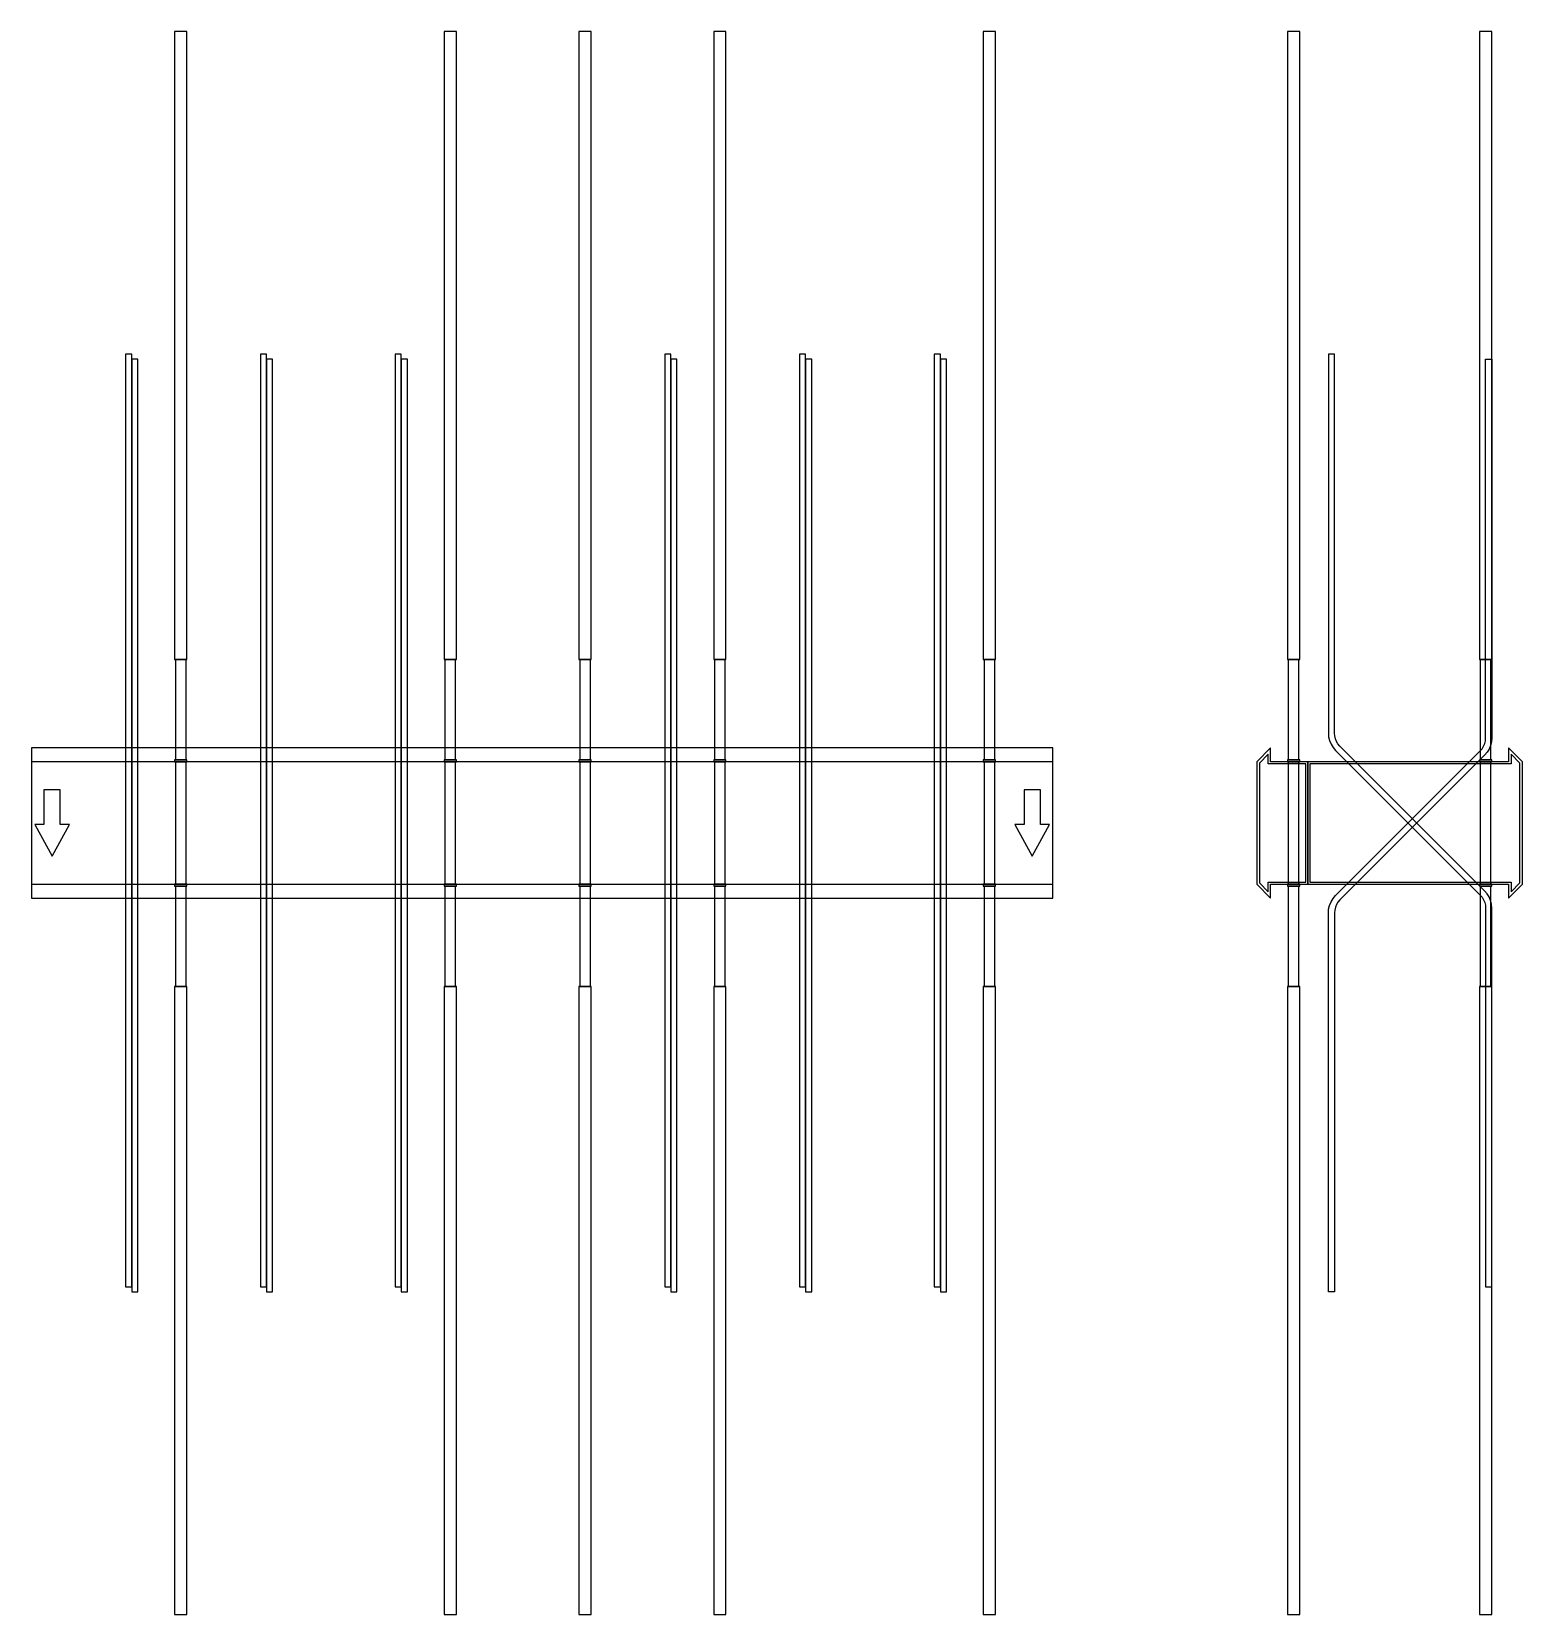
# Model space of a CAD drawing. Extents: x 0 to 1460, y -775 to 775.
import ezdxf

# ---------------------------------------------------------------- set-up
doc = ezdxf.new("R2010")
doc.units = 0
doc.layers.add('Halfen', color=7, linetype='CONTINUOUS')

msp = doc.modelspace()

# ---------------------------------------------------------------- linework, layer by layer
at = {"layer": 'Halfen', "color": 7}
for points in [[(152, 160), (152, 775), (140, 775), (140, 160)], [(416, 160), (416, 775), (404, 775), (404, 160)], [(548, 160), (548, 775), (536, 775), (536, 160)], [(680, 160), (680, 775), (668, 775), (668, 160)], [(944, 160), (944, 775), (932, 775), (932, 160)], [(1242, 160), (1242, 775), (1230, 775), (1230, 160)], [(1430, 160), (1430, 775), (1418, 775), (1418, 160)], [(98, -454.298), (98, 459.026), (92, 459.026), (92, -454.298)], [(104, -459.026), (104, 454.298), (98, 454.298), (98, -459.026)], [(230, -454.298), (230, 459.026), (224, 459.026), (224, -454.298)], [(236, -459.026), (236, 454.298), (230, 454.298), (230, -459.026)], [(362, -454.298), (362, 459.026), (356, 459.026), (356, -454.298)], [(368, -459.026), (368, 454.298), (362, 454.298), (362, -459.026)], [(626, -454.298), (626, 459.026), (620, 459.026), (620, -454.298)], [(632, -459.026), (632, 454.298), (626, 454.298), (626, -459.026)], [(758, -454.298), (758, 459.026), (752, 459.026), (752, -454.298)], [(764, -459.026), (764, 454.298), (758, 454.298), (758, -459.026)], [(890, -454.298), (890, 459.026), (884, 459.026), (884, -454.298)], [(896, -459.026), (896, 454.298), (890, 454.298), (890, -459.026)], [(1430, -454.298), (1430, -83.335), (1429.705, -79.58), (1428.825, -75.918), (1427.384, -72.439), (1425.416, -69.228), (1422.971, -66.364), (1281.272, 75.335), (1279.438, 77.482), (1277.962, 79.891), (1276.881, 82.5), (1276.222, 85.247), (1276, 88.062), (1276, 459.026), (1270, 459.026), (1270, 88.062), (1270.295, 84.308), (1271.175, 80.646), (1272.616, 77.167), (1274.584, 73.956), (1277.029, 71.092), (1418.728, -70.607), (1420.562, -72.754), (1422.038, -75.163), (1423.119, -77.772), (1423.778, -80.519), (1424, -83.335), (1424, -454.298)], [(1270, -459.026), (1270, -88.062), (1270.295, -84.308), (1271.175, -80.646), (1272.616, -77.167), (1274.584, -73.956), (1277.029, -71.092), (1418.728, 70.607), (1420.562, 72.754), (1422.038, 75.163), (1423.119, 77.772), (1423.778, 80.519), (1424, 83.335), (1424, 454.298), (1430, 454.298), (1430, 83.335), (1429.705, 79.58), (1428.825, 75.918), (1427.384, 72.439), (1425.416, 69.228), (1422.971, 66.364), (1281.272, -75.334), (1279.438, -77.482), (1277.962, -79.891), (1276.881, -82.5), (1276.222, -85.247), (1276, -88.062), (1276, -459.026)], [(151.25, 62), (151.25, 160), (140.75, 160), (140.75, 62)], [(415.25, 62), (415.25, 160), (404.75, 160), (404.75, 62)], [(547.25, 62), (547.25, 160), (536.75, 160), (536.75, 62)], [(679.25, 62), (679.25, 160), (668.75, 160), (668.75, 62)], [(943.25, 62), (943.25, 160), (932.75, 160), (932.75, 62)], [(1241.25, 62), (1241.25, 160), (1230.75, 160), (1230.75, 62)], [(1429.25, 62), (1429.25, 160), (1418.75, 160), (1418.75, 62)], [(0, -73.5), (1000, -73.5), (1000, 73.5), (0, 73.5)], [(152, 60), (152, 62), (140, 62), (140, 60)], [(416, 60), (416, 62), (404, 62), (404, 60)], [(548, 60), (548, 62), (536, 62), (536, 60)], [(680, 60), (680, 62), (668, 62), (668, 60)], [(944, 60), (944, 62), (932, 62), (932, 60)], [(1250, -60), (1250, 60), (1213.5, 60), (1213.5, 73.5), (1200, 60), (1200, -60), (1213.5, -73.5), (1213.5, -60)], [(1248, -58), (1248, 58), (1211, 58), (1211, 67.25), (1202.5, 58.75), (1202.5, -58.75), (1211, -67.25), (1211, -58)], [(1242, 60), (1242, 62), (1230, 62), (1230, 60)], [(1460, -60), (1460, 60), (1446.5, 73.5), (1446.5, 60), (1250, 60), (1250, -60), (1446.5, -60), (1446.5, -73.5)], [(1457.5, -58.75), (1457.5, 58.75), (1449, 67.25), (1449, 58), (1252, 58), (1252, -58), (1449, -58), (1449, -67.25)], [(1430, 60), (1430, 62), (1418, 62), (1418, 60)], [(0, -60), (1000, -60), (1000, 60), (0, 60)], [(151.25, -60), (151.25, 60), (140.75, 60), (140.75, -60)], [(415.25, -60), (415.25, 60), (404.75, 60), (404.75, -60)], [(547.25, -60), (547.25, 60), (536.75, 60), (536.75, -60)], [(679.25, -60), (679.25, 60), (668.75, 60), (668.75, -60)], [(943.25, -60), (943.25, 60), (932.75, 60), (932.75, -60)], [(1241.25, -60), (1241.25, 60), (1230.75, 60), (1230.75, -60)], [(1429.25, -60), (1429.25, 60), (1418.75, 60), (1418.75, -60)], [(20, -32.5), (37, -1.5), (28, -1.5), (28, 32.5), (12, 32.5), (12, -1.5), (3, -1.5)], [(980, -32.5), (997, -1.5), (988, -1.5), (988, 32.5), (972, 32.5), (972, -1.5), (963, -1.5)], [(152, -62), (152, -60), (140, -60), (140, -62)], [(151.25, -160), (151.25, -62), (140.75, -62), (140.75, -160)], [(416, -62), (416, -60), (404, -60), (404, -62)], [(415.25, -160), (415.25, -62), (404.75, -62), (404.75, -160)], [(548, -62), (548, -60), (536, -60), (536, -62)], [(547.25, -160), (547.25, -62), (536.75, -62), (536.75, -160)], [(680, -62), (680, -60), (668, -60), (668, -62)], [(679.25, -160), (679.25, -62), (668.75, -62), (668.75, -160)], [(944, -62), (944, -60), (932, -60), (932, -62)], [(943.25, -160), (943.25, -62), (932.75, -62), (932.75, -160)], [(1242, -62), (1242, -60), (1230, -60), (1230, -62)], [(1241.25, -160), (1241.25, -62), (1230.75, -62), (1230.75, -160)], [(1430, -62), (1430, -60), (1418, -60), (1418, -62)], [(1429.25, -160), (1429.25, -62), (1418.75, -62), (1418.75, -160)], [(152, -775), (152, -160), (140, -160), (140, -775)], [(416, -775), (416, -160), (404, -160), (404, -775)], [(548, -775), (548, -160), (536, -160), (536, -775)], [(680, -775), (680, -160), (668, -160), (668, -775)], [(944, -775), (944, -160), (932, -160), (932, -775)], [(1242, -775), (1242, -160), (1230, -160), (1230, -775)], [(1430, -775), (1430, -160), (1418, -160), (1418, -775)]]:
    msp.add_lwpolyline(points, close=True, dxfattribs=at)

doc.saveas('drawing.dxf')
